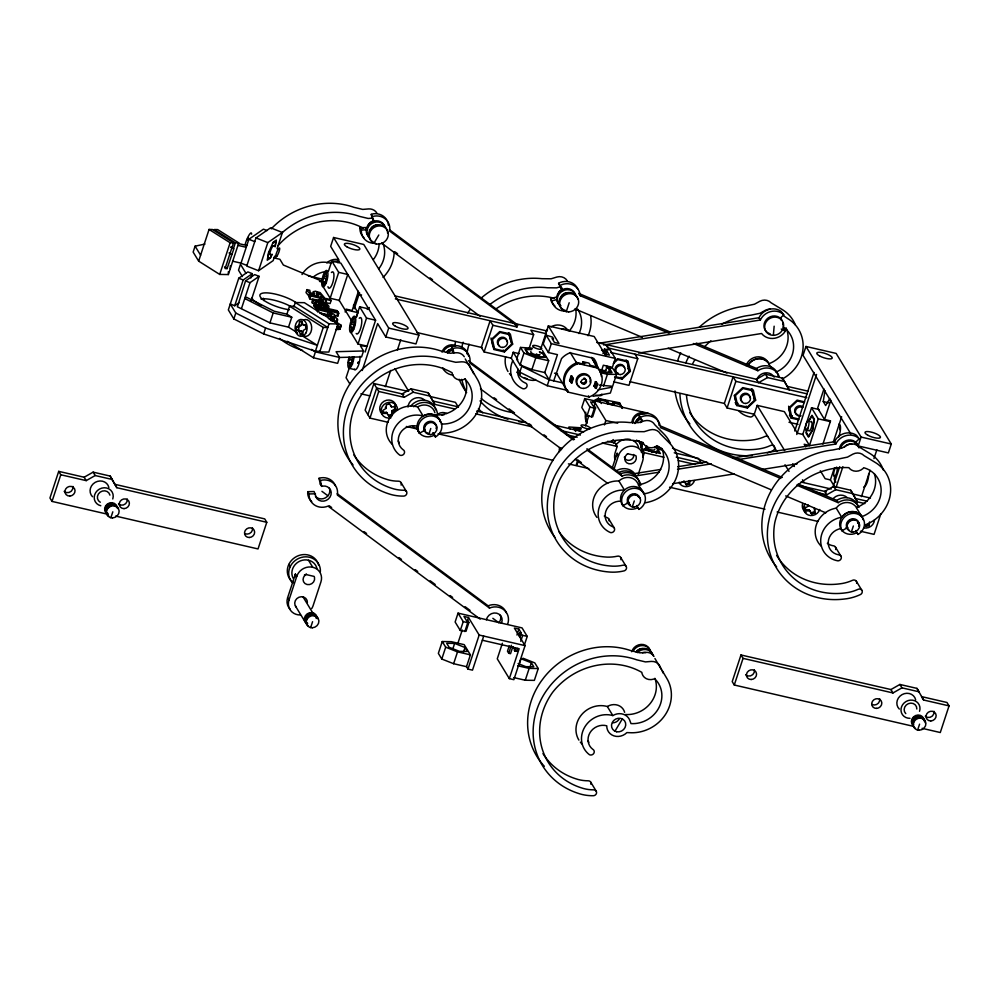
<?xml version="1.0" encoding="UTF-8"?>
<svg xmlns="http://www.w3.org/2000/svg" width="999" height="999" viewBox="0 0 999 999"><rect width="100%" height="100%" fill="white"/><g stroke="black" fill="none" stroke-linecap="round" stroke-linejoin="round"><path stroke-width="1.5" d="M204.982 244.081L195.092 246.166L193.144 252.085L198.651 261.126L219.718 274.425L228.334 274.563L228.359 271.691M230.282 268.644L230.307 265.771M349.563 363.249L352.572 363.948L351.548 363.336L352.048 360.202L353.446 358.466L350.437 357.767L349.026 359.503L348.526 362.637L349.563 363.249L349.4 366.583L350.487 366.084L352.859 360.639L353.359 357.505L352.322 356.893M335.389 485.764A14.61 13.337 -31.3 0 0 320.841 477.822L319.018 478.321L320.304 484.103L321.69 486.376L322.702 486.088A8.117 7.405 -31.3 0 1 331.206 492.407A8.117 7.405 -31.3 0 1 323.901 501.111A8.117 7.405 -31.3 0 1 315.397 494.792L314.073 491.533L307.792 491.683L307.692 493.469A14.61 13.337 -31.3 0 0 311.725 501.66M307.792 491.683L309.178 493.956L309.078 495.741A14.61 13.337 -31.3 0 0 328.034 506.106L480.194 619.143M366.258 228.546L366.321 227.547L360.04 227.71L359.94 229.495A14.61 13.337 -31.3 0 0 363.961 237.687M360.04 227.71L361.413 229.97L361.313 231.756A14.61 13.337 -31.3 0 0 375.387 243.269M773.351 335.327A9.74 8.891 -31.3 0 0 782.766 321.666A9.74 8.891 -31.3 0 0 766.345 321.616A9.74 8.891 -31.3 0 0 773.351 335.327L774.15 326.198M386.501 412.35L387.187 413.486L383.454 413.386L382.779 410.464L386.026 408.391L386.438 404.782L389.535 403.908L388.848 402.772L391.446 406.855L395.192 406.955L395.854 409.877L392.619 411.95L392.195 415.559L389.098 416.433L386.501 412.35L382.754 412.25M392.195 415.559L391.92 410.814L395.167 408.741L394.493 405.831L395.192 406.955M682.017 482.005L684.502 482.067L683.816 480.944L686.413 485.014L689.522 484.14L689.11 480.606M689.522 484.14L689.934 480.531M814.784 513.036L814.51 508.304L814.784 513.036L811.688 513.911L809.078 509.84L805.344 509.727L804.682 506.818L806.031 510.864L809.777 510.964M864.747 524.487L866.021 526.448L869.118 525.574L869.53 521.965M322.415 281.206L325.287 272.627L326.373 272.128L326.211 275.462L327.247 276.074L326.748 279.208L324.375 284.653L323.289 285.152L323.451 281.818L322.415 281.206L326.461 282.505M325.437 281.893L325.936 278.771L327.335 277.035L324.313 276.336M350.249 326.96L353.122 318.381L354.208 317.882L354.046 321.216L355.082 321.828L354.583 324.962L352.21 330.407L351.124 330.906L351.286 327.572L350.249 326.96L353.271 327.647L353.771 324.525L355.169 322.789L352.16 322.09M806.742 429.083L806.093 433.191L808.503 437.162L812.662 430.169L814.397 419.205L811.987 415.247L808.528 421.079M806.905 429.732L806.443 432.592L808.653 436.213L812.449 429.832L814.048 419.805L811.837 416.183L808.803 421.303M829.819 398.539L825.661 405.532L823.251 401.561L824.987 390.609M834.927 475.412L834.265 479.52L835.876 482.155M834.627 478.921L835.077 476.048M298.913 325.349L299.538 321.591L301.848 321.266L302.959 324.762L305.632 325.612L305.844 328.833L303.321 330.419L302.697 334.178L300.387 334.503L299.275 330.994L296.603 330.157L296.391 326.923L298.913 325.349L301.186 325.387L301.81 321.628L299.538 321.591M268.868 252.16L267.632 259.353L270.554 257.33L271.74 254.695M274.962 246.678L275.949 240.921L273.027 242.944M275.212 246.616L276.336 240.06L273.152 242.27L268.606 252.347L267.245 260.215L270.442 258.004L272.14 254.221M317.57 308.679L314.285 306.268L315.234 304.845M315.172 302.397L315.721 303.871L319.78 306.331L321.341 306.031L318.144 303.359L327.984 308.216C333.629 305.032 313.386 296.828 314.098 305.769M325.736 302.572L330.107 303.571L331.069 300.612L323.801 298.938C332.879 305.095 314.161 301.198 313.474 300.299L312.824 299.225L311.85 302.185L312.5 303.259L315.397 303.921M317.757 311.9L318.731 308.941L327.472 311.001L334.365 314.41L334.79 316.034L333.216 316.483C339.51 317.882 337.525 322.914 331.918 320.379M335.851 329.433L340.06 329.021L340.946 325.125L336.413 322.153L330.681 320.479M340.06 329.021L341.146 325.637M115.634 516.083L258.029 548.938L266.783 522.29L116.846 487.699L110.177 476.073L93.119 472.14L84.141 477.235L58.716 471.366L49.95 498.014L52.023 501.411L108.067 514.335M52.023 501.411L60.777 474.762L58.716 471.366M110.864 517.757L112.812 511.825M198.651 261.126L209.066 229.445L212.475 229.508L233.541 242.794L225.062 268.556L227.11 268.581L233.853 248.751L231.231 247.09M219.718 274.425L230.132 242.745L233.541 242.794M230.769 247.09L233.404 248.751L235.352 242.819L238.761 242.882L228.334 274.563M232.63 261.189L241.021 263.124L248.851 239.285L263.449 229.171L267.008 230.569M250.899 277.947L252.31 273.664L247.877 271.903L238.749 278.234L228.334 309.915L233.841 318.956L263.649 333.928L315.397 351.261L319.942 351.336M277.073 248.763L282.417 232.48L270.592 227.809L255.981 237.924L246.741 266.059L258.579 270.729L273.177 260.614L274.638 256.169M302.934 336.251L317.345 345.342L265.684 328.059L235.789 313.037L230.282 303.983L234.715 305.744L243.182 279.982L252.31 273.664M251.124 300.674L259.116 276.348L254.683 274.588L245.554 280.919L237.375 306.793L269.942 322.864L288.511 327.148L297.69 332.942M233.841 318.956L235.789 313.037M241.521 308.429L249.987 282.68L259.116 276.348M258.579 270.729L267.819 242.607L282.417 232.48M263.649 333.928L265.597 328.009M269.942 322.864L273.202 312.949L244.78 298.514L246.553 297.277L274.338 311.263L286.913 314.161L291.77 317.232L288.511 327.148M286.913 314.161L289.535 306.169L294.081 306.243L327.772 327.51L323.239 327.435L289.535 306.169M293.831 306.98L295.292 302.535L304.37 302.685L338.074 323.951L328.821 352.073L319.742 351.935L328.996 323.801L338.074 323.951M306.98 289.623C308.379 293.868 313.499 296.516 317.682 295.442L317.632 294.88C313.211 289.96 322.315 293.669 321.228 296.653L324.088 297.315L320.142 292.607L315.185 291.171L313.449 292.045C317.894 296.99 308.766 293.294 309.84 290.284L306.98 289.623L306.006 292.582L309.965 297.29M308.716 296.566L309.69 293.594M310.177 294.867L309.203 297.827L309.852 298.901L318.856 301.086L319.83 298.127L310.826 295.941L310.177 294.867L330.419 299.538L331.069 300.612M309.852 298.901L310.826 295.941M312.425 294.455L313.399 291.496M362.237 370.479L377.647 323.614L385.789 336.975L415.971 343.931L418.893 335.052L363.761 244.455L333.579 237.487L330.657 246.366L338.786 259.74L337.824 262.662M312.5 303.259L313.474 300.299M318.044 292.682L317.07 295.642L318.256 296.341L319.23 293.381M314.585 305.045L315.559 302.085M317.607 295.866L318.581 292.907M314.285 306.268L315.259 303.309M318.019 296.116L318.993 293.144M314.747 306.83L315.721 303.871M315.459 307.442L316.433 304.483M316.945 305.994L315.971 308.953L316.621 310.027L317.595 307.068L316.945 305.994L337.187 310.664L337.849 311.738L317.595 307.068M316.408 308.054L317.382 305.095M328.484 271.116L331.805 261.039L340.859 263.137L375.587 320.217L365.122 352.035M317.844 307.48L316.87 310.439L317.52 311.513L318.494 308.554L317.844 307.48L338.099 312.15L338.748 313.224L337.774 316.183L334.877 315.522M320.454 301.76L321.428 298.801L319.83 298.127M325.374 304.795L326.461 301.423M352.123 321.553L339.235 300.362L330.169 298.276L338.698 272.365L331.805 261.039M315.397 351.261L323.239 327.435M338.723 357.492L361.588 356.893L363.536 350.974L336.089 351.698L339.585 357.43L337.637 363.349L313.486 357.779L315.434 351.86L311.526 349.388M318.731 308.941L319.393 310.015L328.396 312.2L327.422 315.16L325.662 314.648M329.021 315.834L329.995 312.874L328.396 312.2M330.269 316.571L331.243 313.611L329.995 312.874M331.044 316.546L330.07 319.518L331.668 320.179L332.642 317.22L322.028 314.36L321.378 313.286L330.232 315.222L332.018 314.885L331.243 313.611M339.086 300.824L347.752 274.463L338.698 272.365M332.917 320.916L333.891 317.957L332.642 317.22M334.053 318.544L335.027 315.584M338.099 312.15L337.125 315.11L337.774 316.183M337.662 319.842L336.576 323.214L337.475 319.33M336.188 323.526L337.163 320.554M337.113 329.583L338.087 326.623L341.034 326.049M338.174 329.608L339.148 326.648M339.036 329.52L340.01 326.561M345.142 312.013L346.091 309.116L352.135 310.502L358.454 291.258M339.672 329.32L340.946 325.125M354.27 308.766L359.565 292.657M356.331 316.87L359.64 306.793L368.693 308.891M356.468 317.083L357.929 312.637L353.446 305.282M349.438 367.47L346.066 377.722L349.8 383.853M363.536 350.974L360.427 345.854L367.07 346.116L358.017 344.031L366.533 318.119L359.64 306.793M290.272 609.39A12.987 11.851 -31.3 0 1 287.612 597.739L295.404 574.063L296.778 576.323L288.986 600.012A12.987 11.851 -31.3 0 0 300.424 614.959M385.789 336.975L388.698 328.097L333.579 237.487M407.117 391.183L373.913 383.516L365.147 410.164L369.98 418.094L388.149 422.29M367.907 414.697L376.673 388.049L403.833 394.318M369.98 418.094L378.733 391.446L373.913 383.516M385.327 386.7L390.684 370.417M397.44 349.85L400.749 339.772M310.627 627.634L312.575 621.703M428.821 434.44L430.769 428.509M484.115 351.935L492.882 325.287L490.122 320.754L481.356 347.402L484.115 351.935L511.276 358.204L519.792 372.19L547.227 385.714L567.944 390.497M511.276 358.204L513.224 352.272L519.268 353.671M532.455 348.226L520.516 347.427L516.62 359.265L520.067 364.935L531.905 369.605L544.78 372.577L549.175 379.795L562.499 382.867M520.067 364.935L523.963 353.084L520.516 347.427M519.792 372.19L521.74 366.271L520.192 363.723M529.245 348.014L533.628 334.69L530.869 330.157L545.966 333.641M466.508 666.683L470.404 654.845L464.198 644.655L451.323 641.683L442.245 641.533L438.349 653.371L441.795 659.04L453.633 663.711L466.508 666.683L467.982 669.093L472.502 670.142L483.703 636.088M531.905 369.605L535.801 357.767L548.676 360.739L544.78 372.577M541.008 348.139L548.314 325.936L594.193 336.513L604.87 354.071L609.402 355.107L606.992 351.149L605.481 350.799L604.445 349.101L610.139 349.925L615.309 358.416L612.387 367.307L603.334 365.222L600.899 372.615M548.314 325.936L558.99 343.481L554.457 342.445L552.047 338.474L553.558 338.823L552.522 337.125L546.141 335.164L543.219 344.043L548.389 352.547L557.442 354.633L547.227 385.714M441.795 659.04L445.691 647.19L442.245 641.533M524.3 645.279L527.222 636.388L522.052 627.896L458.054 613.136L455.132 622.015L460.302 630.506L465.996 631.343L468.918 622.452L467.882 620.754L466.371 620.404L463.961 616.445L468.494 617.494L479.17 635.039L525.049 645.629L513.861 679.682L509.328 678.633L497.265 658.816L502.385 643.269M548.389 352.547L551.311 343.656L546.141 335.164M452.684 649.338L454.632 643.418L464.985 647.502L467.395 651.473L459.453 651.348L449.1 647.252L446.69 643.281L454.632 643.418M460.302 630.506L463.224 621.628L458.054 613.136M566.271 311.651L569.193 302.759M457.867 643.356L462.25 630.032M467.033 621.927L468.494 617.494M453.633 663.711L457.53 651.872L470.404 654.845M464.835 631.555L467.757 622.677L468.918 622.452M463.524 651.947L464.985 647.502M553.696 380.844L561.538 358.591A19.78 18.057 -31.3 0 1 569.917 352.847L593.706 358.341A19.78 18.057 -31.3 0 1 597.39 366.858L597.502 368.132M467.982 669.093L479.17 635.039M569.605 380.482L571.066 376.036L571.965 376.248L573.351 378.509L571.89 382.954L569.605 380.482L571.89 382.954M570.504 380.681L571.965 376.248M567.307 390.971A18.781 17.145 -31.3 0 1 564.048 376.573L564.947 373.826A18.781 17.145 -31.3 0 1 576.548 362.849L584.29 363.998L582.917 361.725L584.103 364.585M570.978 382.742L572.439 378.296L571.066 376.036M582.917 361.725L588.948 363.124L590.334 365.384L597.877 367.132L598.376 368.856A18.706 17.07 -31.3 0 1 589.123 396.978L567.994 392.108A18.781 17.145 -31.3 0 1 564.735 377.697L565.634 374.95A18.781 17.145 -31.3 0 1 577.247 363.973L576.748 362.25M648.726 413.349L584.727 398.589L581.805 407.467L586.975 415.971L592.669 416.795L595.591 407.904L594.555 406.206L593.044 405.869L590.634 401.898L595.167 402.947L605.844 420.492L617.682 423.226M601.41 376.498A18.706 17.07 -31.3 0 0 597.677 367.719L597.877 367.132M602.984 353.546L604.445 349.101M593.943 386.089L595.404 381.655L596.303 381.855L597.689 384.128L596.228 388.561L593.943 386.089L594.842 386.301M604.507 353.758L605.481 350.799M509.228 645.903L507.467 651.236L508.716 653.271L510.526 653.683L512.799 646.778M595.329 384.815L596.303 381.855M605.531 355.594L606.992 351.149M595.317 388.361L596.778 383.916L595.404 381.655M508.716 653.271L511.338 645.279M586.975 415.971L589.897 407.08L584.727 398.589M585.514 425.849L588.923 415.484M516.958 635.039L518.893 629.12L514.373 628.071L525.049 645.629M593.706 407.38L595.167 402.947M518.831 635.689L519.805 632.729L521.316 633.079L518.893 629.12M591.508 417.008L594.43 408.129L595.591 407.904M517.569 648.401L516.595 651.36L514.785 650.936L515.659 648.276L513.099 647.689L512.412 646.553M577.934 459.69L575.986 465.621L568.419 463.873M592.994 401.398A18.781 17.145 -31.3 0 1 598.264 398.526L619.58 402.809L620.079 404.533A18.706 17.07 -31.3 0 1 622.327 407.979M519.867 637.399L520.829 634.427L519.805 632.729M578.196 461.351L576.735 465.796L588.811 468.581M594.917 401.673A18.781 17.145 -31.3 0 1 598.95 399.65L598.451 397.927M603.533 386.138L607.429 374.288L616.508 374.438L612.612 386.276L599.25 385.139M608.691 371.678L609.665 368.718L607.067 367.694M520.741 641.271L522.689 635.352L520.829 634.427M509.328 678.633L519.155 648.726L482.33 640.234M519.093 664.66L521.041 658.728L531.393 662.824L533.803 666.795L525.861 666.658L518.094 663.598M599.138 399.063L606.693 400.799L607.867 403.658L613.91 405.057L612.724 402.197L620.267 403.933M607.867 403.658L606.693 400.799M604.383 424.937L605.844 420.492M525.274 680.244L529.158 668.393L538.236 668.543L534.353 680.381L525.274 680.244L513.823 677.597M529.932 667.27L531.393 662.824M622.177 408.116A18.706 17.07 -31.3 0 0 619.392 403.396L619.58 402.809M635.002 354.183L637.762 358.703L628.995 385.352L613.91 381.868M607.579 441.321L615.134 443.057L617.195 446.453L615.247 452.372A14.61 13.337 -31.3 0 0 614.885 459.453M612.237 468.094L617.107 453.296L618.481 455.556L614.098 468.881M640.709 447.165L642.17 442.719M641.158 448.426L643.031 442.732M641.321 452.285L642.295 449.325L660.401 453.509L657.654 448.976L656.193 453.409M642.906 457.167L644.367 452.722L642.295 449.325M645.404 450.324L646.865 445.891M638.249 474.45L642.632 461.126A12.987 11.851 -31.3 0 0 634.452 446.503A12.987 11.851 -31.3 0 0 618.481 455.556M632.33 506.868L634.278 500.936M727.097 407.979L735.863 381.343L733.104 376.81L724.35 403.459L727.097 407.979L754.27 414.248L776.91 451.461M754.27 414.248L757.192 405.369L784.352 411.638L797.477 433.216L802.759 434.428L809.477 445.467L818.243 418.831L811.525 407.779L802.759 434.428M855.743 441.945L858.178 445.941L888.361 452.909L891.283 444.031L836.151 353.421L805.968 346.453L803.046 355.344L850.873 433.953M794.754 431.006L814.01 372.452M796.79 434.49L816.545 374.438M823.963 388.911L817.632 408.154L824.525 419.48L830.556 420.866L822.926 444.08M740.971 654.969L743.044 658.366L892.981 692.944L901.96 687.849L919.018 691.795L916.957 688.386L899.899 684.452L890.921 689.547L740.971 654.969L732.217 681.605L734.277 685.014L913.024 726.236M734.277 685.014L743.044 658.366M824.525 419.48L830.856 400.237M833.466 441.658L841.658 416.758M834.165 486.038L830.431 479.907L834.327 468.056M832.966 487.175L839.709 466.67M836.051 487.487L842.869 466.758M858.178 445.941L861.088 437.062L805.968 346.453M861.45 496.665L870.117 470.304M873.963 458.578L876.86 449.8M851.41 531.918L853.358 525.998M880.868 513.648L874.063 534.378L860.426 531.231M917.631 730.069L919.579 724.15M949.05 705.881L923.625 700.012L921.553 696.615L946.977 702.484L949.05 705.881L940.284 732.529L922.114 728.333M246.865 240.359L248.164 237.475M373.926 243.194L378.808 235.002M614.959 731.193L622.29 718.93M783.828 328.883L785.214 331.156L784.203 332.729A14.61 13.337 -31.3 0 1 761.588 333.504L638.636 353.097M780.032 318.381L783.74 314.86L781.106 311.376A14.61 13.337 -31.3 0 0 758.99 317.732L599.15 343.219M854.545 443.281L859.19 438.873L856.555 435.389A14.61 13.337 -31.3 0 0 834.44 441.745L733.004 457.917M367.282 309.44L369.33 307.505M504.408 351.935L512.637 344.18L510.314 333.991L499.75 331.556L491.508 339.31L493.843 349.5L504.408 351.935L503.259 350.05M614.385 361.613L617.469 358.703L628.034 361.139L630.369 371.341L622.127 379.096L614.585 377.347M613.361 363.636L617.669 359.578L627.322 361.813L629.457 371.128L621.927 378.221L615.034 376.623M751.448 388.811L754.72 400.025L747.202 407.117L737.537 404.882L735.813 402.06M747.402 407.992L755.631 400.237L753.296 390.035L742.732 387.6L734.502 395.354L736.837 405.557L747.402 407.992L746.253 406.106M798.775 419.006L791.87 417.42L789.734 408.104L797.264 401.011L804.17 402.597M234.715 305.744L239.285 302.585M805.369 507.954L808.603 505.869L807.916 504.732M296.391 326.923L298.664 326.96L301.186 325.387M60.777 474.762L86.214 480.631L95.192 475.536L112.25 479.47M430.207 396.153L428.134 392.757L411.076 388.823L402.098 393.918L404.17 397.315L413.149 392.22L430.207 396.153L434.802 404.383L454.495 408.928M440.609 422.277A12.175 11.114 -31.3 0 0 424.987 415.172A12.175 11.114 -31.3 0 0 418.394 431.58L419.43 433.279L425.075 430.07A5.682 5.182 -31.3 0 1 424.587 428.808M608.591 348.089L606.53 344.692L756.468 379.27L765.446 374.175L782.504 378.122L789.173 389.747L782.504 378.122M784.577 381.518L767.519 377.585L758.541 382.679L756.468 379.27M621.902 503.996L622.926 505.694L628.571 502.497M852.784 493.631L850.723 490.234L833.666 486.301L824.687 491.396L826.747 494.792L835.738 489.697L852.784 493.631L857.392 501.86L864.872 503.583M863.186 519.767A12.175 11.114 -31.3 0 0 847.564 512.649A12.175 11.114 -31.3 0 0 840.983 529.058L842.007 530.756L847.651 527.547M562.175 288.074L561.238 288.561L558.591 283.316L560.277 282.43A14.61 13.337 -31.3 0 1 577.747 288.898M558.591 283.316L559.964 285.577L561.65 284.703A14.61 13.337 -31.3 0 1 580.182 295.704L669.03 333.216M642.444 420.017L641.508 420.504L638.861 415.259L640.546 414.373A14.61 13.337 -31.3 0 1 659.078 425.387M638.861 415.259L640.247 417.52L641.932 416.633A14.61 13.337 -31.3 0 1 660.451 427.647L780.843 478.471M337.525 325.337L338.087 324.463L336.101 323.002M746.053 364.897A23.651 21.591 -31.3 0 1 748.713 364.31A12.175 11.114 -31.3 0 1 767.557 362.013L769.33 363.549A27.585 25.175 -31.3 0 0 786.013 327.772M821.078 546.053A23.651 21.591 -31.3 0 1 816.795 523.551A23.651 21.591 -31.3 0 1 836.225 508.141A12.175 11.114 -31.3 0 1 855.069 505.844L856.83 507.38A27.585 25.175 -31.3 0 0 874.337 473.651M856.555 532.829A12.175 11.114 -31.3 0 1 840.733 528.608A14.198 12.962 -31.3 0 0 828.271 541.658A14.198 12.962 -31.3 0 0 838.436 554.77A3.247 2.96 -31.3 0 1 841.32 557.817A3.247 2.96 -31.3 0 1 837.899 560.851A23.651 21.591 -31.3 0 1 820.778 538.973A23.651 21.591 -31.3 0 1 841.732 517.207A12.175 11.114 -31.3 0 1 860.589 514.897L862.349 516.446A27.585 25.175 -31.3 0 0 881.031 492.607A27.585 25.175 -31.3 0 0 866.545 468.668L863.735 467.719L862.974 468.581A9.74 8.891 -31.3 0 1 849.562 468.543L848.95 467.669A67.832 61.913 -31.3 0 0 774.787 522.689A69.143 63.112 -31.3 0 0 845.354 592.894A39.535 36.089 -31.3 0 0 857.929 589.398A3.134 2.86 -31.3 0 1 861.987 590.534A3.134 2.86 -31.3 0 1 860.476 594.53A45.954 41.946 -31.3 0 1 844.817 598.975A75.262 68.694 -31.3 0 1 768.331 523.339L769.317 518.531A75.262 68.694 -31.3 0 1 838.386 459.016L847.502 457.117L852.784 454.195A9.74 8.891 -31.3 0 1 864.11 455.681L874.999 462.287A37.325 34.066 -31.3 0 1 890.234 494.93A37.325 34.066 -31.3 0 1 865.234 524.887M560.938 286.538L556.63 287.862L547.464 287.762A75.262 68.694 -31.3 0 0 489.947 304.458M391.508 414.423L388.411 415.297L389.098 416.433M688.835 483.004L685.726 483.891L686.413 485.014M809.078 509.84L811.001 512.787L814.098 511.9M371.253 214.348L373.926 222.39L371.253 214.348L373.077 213.836A14.61 13.337 -31.3 0 1 388.399 225.212M372.639 216.608L374.463 216.096A14.61 13.337 -31.3 0 1 389.573 231.056L515.534 324.638M372.552 220.13L373.564 219.842M452.822 352.073L451.536 346.291L453.359 345.779A14.61 13.337 -31.3 0 1 468.519 355.994M451.536 346.291L452.909 348.551L454.732 348.039A14.61 13.337 -31.3 0 1 469.842 362.987L573.364 439.897M319.018 478.321L320.392 480.594L322.215 480.082A14.61 13.337 -31.3 0 1 337.325 495.029L489.485 608.066A14.61 13.337 -31.3 0 1 504.42 610.239A14.61 13.337 -31.3 0 1 507.579 624.35M320.304 484.103L321.328 483.828M554.882 305.906A14.61 13.337 -31.3 0 1 550.924 300.249L550.611 298.526L556.805 297.015L556.98 297.977M550.611 298.526L551.985 300.786L556.942 299.575M597.926 389.847L612.287 387.15L610.339 393.082L593.106 396.303M603.608 344.992L760.364 320.005A14.61 13.337 -31.3 0 1 782.492 313.636L783.74 314.86M615.821 471.041A14.61 13.337 -31.3 0 1 634.64 473.601L660.776 469.43M677.684 466.733L706.88 462.087M619.455 472.127A14.61 13.337 -31.3 0 1 636.026 475.861L659.078 472.19M677.522 469.255L711.325 463.861M738.998 459.453L835.826 444.018A14.61 13.337 -31.3 0 1 857.941 437.649L859.19 438.873M672.589 483.728L734.065 473.926M761.725 469.518L797.077 463.886M596.927 517.407A23.651 21.591 -31.3 0 1 595.991 493.219A23.651 21.591 -31.3 0 1 618.918 481.006A12.175 11.114 -31.3 0 1 637.487 482.817L638.811 484.727A27.585 25.175 -31.3 0 0 662.025 448.588M638.236 484.79L644.318 493.793A27.585 25.175 -31.3 0 0 667.807 474.2A27.585 25.175 -31.3 0 0 659.615 447.29L657.155 445.741L656.218 446.428A9.74 8.891 -31.3 0 1 643.418 443.469L643.031 442.482A67.832 61.913 -31.3 0 0 559.153 480.981A69.143 63.112 -31.3 0 0 610.027 565.983A39.535 36.089 -31.3 0 0 622.877 565.247A3.134 2.86 -31.3 0 1 626.485 567.257A3.134 2.86 -31.3 0 1 624.1 570.879A45.954 41.946 -31.3 0 1 608.079 571.903A75.262 68.694 -31.3 0 1 552.822 480.232L554.907 475.661A75.262 68.694 -31.3 0 1 634.977 431.593L644.143 431.693L649.887 429.932A9.74 8.891 -31.3 0 1 660.351 433.866L669.205 442.794A37.325 34.066 -31.3 0 1 676.048 478.496A37.325 34.066 -31.3 0 1 645.092 502.797M372.664 218.094L368.231 218.469L359.503 216.383A75.262 68.694 -31.3 0 0 281.356 233.416M361.413 229.97L367.694 229.82M309.178 493.956L315.459 493.793M302.959 324.762L305.219 324.8M296.603 330.157L301.548 331.031L302.647 334.54L300.387 334.503M299.275 330.994L301.548 331.031M531.58 349.288L524.962 349.175L527.372 353.147L537.724 357.23L545.666 357.367L543.256 353.396L539.373 351.86M531.655 349.625L525.849 349.525L528.046 353.159L537.512 356.893L544.78 357.018L542.569 353.384L539.872 352.322M573.364 428.746L581.306 428.871M580.057 429.183L574.25 429.095L575.724 431.506M658.141 451.873L652.322 451.773L644.218 448.563M653.858 452.135L656.505 452.185M336.825 326.461L338.087 326.623M238.324 243.519L246.903 245.492M237.837 245.354L246.229 247.29M273.826 257.892L279.87 259.278L283.354 265.022L320.779 280.707L322.34 283.254M322.914 278.072L325.936 278.771M308.454 275.924L323.414 279.383M394.817 295.854L514.46 323.451L516.533 326.848M546.915 330.931L515.222 323.626L517.282 327.023L395.367 298.901M596.715 342.42L605.769 344.518L607.842 347.914L807.13 393.881M787.112 386.338L808.054 391.171M319.493 281.393L322.59 282.118M358.554 294.305L361.576 294.992M492.882 325.287L533.628 334.69M601.535 350.349L604.557 351.049M610.601 352.447L637.762 358.703M735.863 381.343L806.792 397.702M823.251 401.561L829.282 402.959M804.607 401.873L797.065 400.137L788.835 407.892L791.171 418.082L798.713 419.83M551.311 343.656L615.309 358.416M509.602 334.653L499.95 332.43L492.42 339.51L494.555 348.838L504.208 351.061L511.738 343.968L508.454 332.767M752.597 390.709L742.931 388.474L735.401 395.567L737.537 404.882M811.525 407.779L819.068 409.528M312.824 299.225L323.464 300.811L321.428 298.801M582.717 362.325L585.739 363.024M576.548 362.849L582.592 364.235M593.156 366.67L597.677 367.719M345.854 309.852L357.929 312.637M818.243 418.831L830.319 421.615M577.434 363.386L598.563 368.256M735.114 402.722L738.124 403.421M792.457 415.946L789.447 415.247L791.171 418.082M366.533 318.119L375.587 320.217M600.274 372.639L607.429 374.288M318.494 308.554L338.748 313.224M416.883 332.53L482.017 347.552M630.132 381.718L724.05 403.384M388.698 328.097L418.893 335.052M861.088 437.062L891.283 444.031M319.867 313.311L324.213 314.31M788.985 422.265L798.039 424.35M328.371 318.644L334.053 319.543L334.615 318.669L333.891 317.957M350.749 323.826L353.771 324.525M554.532 373.239L557.542 373.938M572.439 378.296L573.351 378.509M596.778 383.916L597.689 384.128M273.202 312.949L291.77 317.232M809.477 445.467L804.195 444.255L805.806 446.903M598.95 399.65L608.004 401.748M612.524 402.784L620.079 404.533M608.066 403.072L614.098 404.458M589.897 407.08L594.43 408.129M349.026 359.503L352.048 360.202M315.434 351.86L339.585 357.43M348.526 362.637L351.548 363.336M348.963 368.269L354.995 369.667M830.431 479.907L825.149 478.683L820.316 470.741M580.869 427.797L568.918 426.985L570.304 429.245M429.757 396.403L455.407 402.322L458.166 406.855M555.019 425.299L583.691 431.918M657.654 448.976L662.175 450.012M674.25 452.797L698.401 458.366L701.161 462.899M801.023 482.042L831.205 489.011M852.347 493.881L870.454 498.064M432.517 400.936L458.491 406.918M476.66 411.113L526.635 422.652M560.801 430.519L580.419 435.052M676.261 457.155L702.01 463.099M799.25 485.526L826.423 491.795M855.094 498.414L867.294 501.223M378.733 391.446L404.17 397.315M475.699 413.811L531.743 426.748M566.57 434.777L577.172 437.225M602.097 442.969L617.195 446.453M644.367 452.722L663.985 457.242M678.321 460.551L694.979 464.398M813.124 491.645L826.747 494.792M360.889 393.806L369.692 395.829M406.331 426.486L418.444 429.283M438.136 433.816L553.259 460.377M669.567 487.2L764.997 509.215M777.11 512.012L818.019 521.453M110.177 476.073L114.785 484.303L264.723 518.893L266.783 522.29M463.224 621.628L467.757 622.677M522.689 635.352L527.222 636.388M514.672 648.189L512.162 646.64M517.719 665.759L529.158 668.393M606.493 366.171L613.061 368.768L616.508 374.438M606.281 367.644L608.978 368.706L611.188 372.327L603.92 372.215L601.223 371.141M601.535 371.528L604.133 372.552L612.075 372.677L609.665 368.718M255.981 237.924L267.819 242.607M248.851 239.285L254.77 241.633M523.963 353.084L535.801 357.767M241.021 263.124L246.928 265.459M524.225 377.634L527.172 378.808M238.749 278.234L243.182 279.982M245.554 280.919L249.987 282.68M656.206 446.253L661.475 448.339M655.481 447.252L658.066 448.276M654.682 447.202L657.379 448.264M644.767 449.051L652.534 452.11M522.964 658.204L534.79 662.886L538.236 668.543M445.691 647.19L457.53 651.872M670.529 332.168L578.808 293.444L580.182 295.704M696.315 343.057L756.505 368.469A14.61 13.337 -31.3 0 1 778.308 376.536M693.393 343.506L757.891 370.729A14.61 13.337 -31.3 0 1 779.158 376.523M574.999 308.916L642.357 337.35M668.156 348.239L726.91 373.039M660.514 425.986L782.329 477.41M798.089 484.065L836.787 500.399A14.61 13.337 -31.3 0 1 858.054 506.193M796.603 485.127L838.161 502.672A14.61 13.337 -31.3 0 1 859.003 507.38M672.477 448.114L771.365 489.86M785.689 495.916L825.823 512.849M521.74 366.271L549.175 379.795M781.243 329.033L785.214 331.156M536.363 353.933L538.473 355.269M238.761 242.882L217.695 229.595L214.285 229.533L235.352 242.819M209.066 229.445L230.132 242.745M229.071 252.947L231.706 254.608M295.292 302.535L328.996 323.801M224.475 266.92L227.11 268.581M287.425 341.333L313.486 357.779M260.939 305.394L253.247 300.2L251.711 297.677M783.765 315.909L787.487 318.456A37.325 34.066 -31.3 0 1 782.167 379.046M389.435 229.708L517.907 325.15M395.104 251.898L397.602 253.758M430.032 277.847L432.53 279.695M381.518 243.044L480.057 316.246M468.469 360.726L574.475 439.485M586.95 448.751L620.629 473.763A14.61 13.337 -31.3 0 1 639.435 482.967M587.087 450.087L622.002 476.036A14.61 13.337 -31.3 0 1 640.821 485.227M494.093 397.739L496.59 399.6M509.065 408.866L514.048 412.562M529.02 423.688L531.505 425.537M543.98 434.802L546.478 436.663M578.908 460.751L581.393 462.599M480.507 388.886L561.575 449.113M575.287 459.303L607.717 483.391M337.2 493.693L488.111 605.806A14.61 13.337 -31.3 0 1 506.306 612.737M321.928 491.333L327.947 495.804M492.844 618.306L498.863 622.777A8.117 7.405 -31.3 0 0 500.324 615.209M329.146 505.694L331.643 507.542M364.073 531.63L366.571 533.491M398.988 557.579L401.486 559.428M415.209 569.617L417.707 571.478M430.169 580.744L435.164 584.452M450.124 595.566L452.622 597.414M465.097 606.68L470.079 610.389M335.914 321.603L336.501 322.29M654.932 658.528L661.288 669.305M465.222 358.928L471.565 369.705M758.99 317.732L760.364 320.005M834.44 441.745L835.826 444.018M857.392 501.86L850.723 490.234M869.118 525.574L868.431 524.438L865.334 525.312L866.021 526.448M768.768 363.723L771.141 367.607M856.28 507.554L861.8 516.62M788.586 406.218L789.734 408.104M765.446 374.175L767.519 377.585M791.87 417.42L790.147 414.585L788.623 407.929M833.666 486.301L835.738 489.697M856.98 532.754L858.016 534.453A12.175 11.114 -31.3 0 0 863.186 518.743A12.175 11.114 -31.3 0 0 847.177 515.047A12.175 11.114 -31.3 0 0 842.007 530.756M756.505 368.469L757.891 370.729M836.787 500.399L838.161 502.672M836.225 508.141L841.732 517.207M753.908 397.402L755.631 400.237M753.571 398.139L754.72 400.025M757.192 405.369L784.677 450.549M792.756 463.836L794.38 466.496M802.459 479.782L804.083 482.442M835.326 546.903L841.033 556.306M856.28 581.156L861.8 590.209M784.989 464.747L789.035 471.391M811.001 512.787L811.688 513.911M735.689 403.658L736.837 405.557M899.899 684.452L901.96 687.849M890.921 689.547L892.981 692.944M626.173 359.915L627.322 361.813M630.369 371.341L628.646 368.506L626.972 361.226M627.734 368.294L629.457 371.128M620.978 377.197L622.127 379.096M591.383 357.367L598.376 368.856M619.392 403.396L622.439 408.416M595.941 365.584L591.945 357.904M570.254 352.497L577.247 363.973M598.264 398.526L601.311 403.534M588.436 395.841L589.123 396.978M634.64 473.601L636.026 475.861M620.629 473.763L622.002 476.036M556.281 372.852L567.994 392.108M542.469 350.549L548.676 360.739M637.911 507.692L638.935 509.39A12.175 11.114 -31.3 0 0 644.105 493.693A12.175 11.114 -31.3 0 0 628.096 489.997A12.175 11.114 -31.3 0 0 622.926 505.694M618.918 481.006L624.437 490.072A23.651 21.591 -31.3 0 0 599.275 507.117A23.651 21.591 -31.3 0 0 610.464 532.567A3.247 2.96 -31.3 0 0 614.46 530.294A3.247 2.96 -31.3 0 0 612.412 526.635A14.198 12.962 -31.3 0 1 605.794 511.413A14.198 12.962 -31.3 0 1 620.791 501.173M512.637 344.18L510.926 341.346L508.916 332.617M513.224 352.272L517.869 359.902M608.753 518.943L614.26 527.996M494.555 348.838L492.832 346.004L490.996 338.012M620.716 557.492L626.223 566.545M434.802 404.383L428.134 392.757M578.883 740.097A23.651 21.591 -31.3 0 1 581.618 714.672A23.651 21.591 -31.3 0 1 607.33 706.518L612.849 715.571A12.175 11.114 -31.3 0 1 630.169 721.403L630.981 723.588A27.585 25.175 -31.3 0 0 658.054 709.24A27.585 25.175 -31.3 0 0 656.568 680.756L654.595 678.683L653.533 679.158A9.74 8.891 -31.3 0 1 641.995 673.451L641.857 672.377A67.832 61.913 -31.3 0 0 552.584 692.382A69.143 63.112 -31.3 0 0 581.143 787.786A39.535 36.089 -31.3 0 0 593.606 789.847A3.134 2.86 -31.3 0 1 596.578 792.619A3.134 2.86 -31.3 0 1 593.443 795.716A45.954 41.946 -31.3 0 1 577.897 793.243A75.262 68.694 -31.3 0 1 546.715 690.259L549.787 686.176A75.262 68.694 -31.3 0 1 636.738 659.827L645.466 661.912L651.373 661.413A9.74 8.891 -31.3 0 1 660.451 667.582L666.795 678.371A37.325 34.066 -31.3 0 1 664.922 715.296A37.325 34.066 -31.3 0 1 629.582 732.692L626.897 732.592A12.175 11.114 -31.3 0 1 613.898 735.863A12.175 11.114 -31.3 0 1 606.743 725.798A14.198 12.962 -31.3 0 0 589.984 732.717A14.198 12.962 -31.3 0 0 592.719 749.262A3.247 2.96 -31.3 0 1 593.806 753.333A3.247 2.96 -31.3 0 1 589.46 754.72A23.651 21.591 -31.3 0 1 584.765 727.035A23.651 21.591 -31.3 0 1 612.849 715.571M411.076 388.823L413.149 392.22M394.917 368.631L408.666 391.233M392.307 444.405A23.651 21.591 -31.3 0 1 390.259 417.232A23.651 21.591 -31.3 0 1 417.619 406.905L423.126 415.971A12.175 11.114 -31.3 0 1 440.447 421.79M419.43 433.279A12.175 11.114 -31.3 0 1 424.587 417.57A12.175 11.114 -31.3 0 1 440.596 421.266A12.175 11.114 -31.3 0 1 435.439 436.963L432.954 432.679M323.289 286.95L330.169 298.276M351.124 332.704L358.017 344.031M395.167 408.741L395.854 409.877M390.759 405.719L391.446 406.855M391.92 410.814L392.619 411.95M385.327 407.255L386.026 408.391M515.909 650.224L516.595 651.36M488.111 605.806L489.485 608.066M514.098 649.812L514.785 650.936M590.709 782.117L596.216 791.183M400.986 482.517L406.493 491.57M245.891 273.189L240.472 264.285L238.524 270.205L242.395 276.561M195.092 246.166L200.599 255.207M308.479 560.252L312.749 567.27A12.987 11.851 -31.3 0 1 320.929 581.893L313.137 605.581A12.987 11.851 -31.3 0 1 311.713 608.553M288.961 564.423L290.334 566.695M303.009 596.878L314.523 615.784M295.417 605.993L305.07 621.853M287.612 597.739L288.986 600.012M114.785 484.303L116.846 487.699M93.119 472.14L95.192 475.536M84.141 477.235L86.214 480.631M855.856 530.569L858.016 534.453M916.957 688.386L923.625 700.012M636.775 505.519L638.935 509.39M433.266 433.091L435.439 436.963M640.247 417.52L642.232 421.453M559.964 285.577L562.612 290.821M643.756 493.843L642.994 491.883A12.175 11.114 -31.3 0 0 626.985 488.186A12.175 11.114 -31.3 0 0 621.828 503.883A12.175 11.114 -31.3 0 0 637.837 507.579M751.91 388.661L753.571 395.941M734.29 395.392L735.514 400.724M452.909 348.551L453.883 352.884M320.392 480.594L321.69 486.376M551.985 300.786L552.31 302.522A14.61 13.337 -31.3 0 0 566.52 310.964M298.664 326.96L298.876 330.194M839.734 427.247L839.834 429.707M296.778 576.323A12.987 11.851 -31.3 0 1 312.749 567.27M296.353 607.23A6.494 5.919 -31.3 0 1 298.938 597.252A6.494 5.919 -31.3 0 1 307.392 602.609M252.472 527.847A5.195 4.745 -31.3 0 1 244.755 533.541M127.21 498.951A5.195 4.745 -31.3 0 1 118.481 503.896M72.877 486.413A5.195 4.745 -31.3 0 1 64.148 491.371M107.942 513.461A5.682 5.182 -31.3 0 1 106.831 512.649M106.006 511.575A5.682 5.182 -31.3 0 1 108.416 504.245A5.682 5.182 -31.3 0 1 115.884 505.969M106.843 509.478A5.682 5.182 -31.3 0 1 110.951 505.606M113.824 505.519A5.682 5.182 -31.3 0 1 115.135 506.006M116.234 506.818A5.682 5.182 -31.3 0 1 117.058 507.892M108.679 516.058A6.494 5.919 -31.3 0 1 108.516 505.993A6.494 5.919 -31.3 0 1 118.319 508.941M100.275 502.235A6.494 5.919 -31.3 0 1 100.112 492.17A6.494 5.919 -31.3 0 1 109.915 495.129M107.505 514.135A6.494 5.919 -31.3 0 1 107.343 504.058A6.494 5.919 -31.3 0 1 117.158 507.017M92.52 496.728A9.74 8.891 -31.3 0 1 95.242 482.33A9.74 8.891 -31.3 0 1 108.879 487.45M100.799 505.756A9.74 8.891 -31.3 0 1 94.655 494.792A9.74 8.891 -31.3 0 1 106.631 487.999A9.74 8.891 -31.3 0 1 112.775 498.963M316.134 617.12A5.682 5.182 -31.3 0 1 316.258 618.481M307.692 623.339A5.682 5.182 -31.3 0 1 306.993 615.009A5.682 5.182 -31.3 0 1 315.647 615.846M306.593 619.355A5.682 5.182 -31.3 0 1 310.714 615.484M313.586 615.396A5.682 5.182 -31.3 0 1 314.897 615.884M315.996 616.695A5.682 5.182 -31.3 0 1 316.82 617.769M308.441 625.936A6.494 5.919 -31.3 0 1 308.279 615.871A6.494 5.919 -31.3 0 1 318.082 618.818M307.267 624.013A6.494 5.919 -31.3 0 1 307.105 613.935A6.494 5.919 -31.3 0 1 316.908 616.895M293.256 578.433A12.987 11.851 -31.3 0 1 300.287 560.938A12.987 11.851 -31.3 0 1 316.945 568.518M294.805 577.222A12.987 11.851 -31.3 0 1 295.404 574.063M293.431 582.492A16.234 14.81 -31.3 0 1 294.73 557.579A16.234 14.81 -31.3 0 1 318.669 565.372M306.456 574.063A5.919 5.407 -31.3 0 1 304.383 575.087M292.782 583.104A16.234 14.81 -31.3 0 1 299.213 558.166A16.234 14.81 -31.3 0 1 320.379 571.565M486.426 619.78A8.117 7.405 -31.3 0 1 496.69 613.174A8.117 7.405 -31.3 0 1 501.373 623.301M329.408 488.236A8.117 7.405 -31.3 0 1 325.512 497.814A8.117 7.405 -31.3 0 1 315.384 496.116M913.61 724.974A5.682 5.182 -31.3 0 1 914.572 716.97A5.682 5.182 -31.3 0 1 922.664 718.293M913.473 724.55A5.682 5.182 -31.3 0 1 913.61 721.802M919.167 717.694A5.682 5.182 -31.3 0 1 920.603 717.831M921.902 718.331A5.682 5.182 -31.3 0 1 923.014 719.143M915.446 728.371A6.494 5.919 -31.3 0 1 916.008 717.844A6.494 5.919 -31.3 0 1 925.224 722.826M905.781 713.636A6.494 5.919 -31.3 0 1 908.353 703.658A6.494 5.919 -31.3 0 1 916.82 709.015M913.024 725.524A6.494 5.919 -31.3 0 1 915.596 715.546A6.494 5.919 -31.3 0 1 924.063 720.903M899.3 709.053A9.74 8.891 -31.3 0 1 902.01 694.642A9.74 8.891 -31.3 0 1 915.658 699.775M910.014 718.318A9.74 8.891 -31.3 0 1 901.061 708.691A9.74 8.891 -31.3 0 1 912.611 700.174A9.74 8.891 -31.3 0 1 919.542 711.288M933.978 711.276A5.195 4.745 -31.3 0 1 925.261 716.221M879.644 698.738A5.195 4.745 -31.3 0 1 871.927 704.432M754.382 669.842A5.195 4.745 -31.3 0 1 745.654 674.787M582.017 744.018A23.651 21.591 -31.3 0 1 580.332 742.145M542.957 753.596A69.143 63.112 -31.3 0 0 575.636 778.733A39.535 36.089 -31.3 0 0 588.099 780.793A3.134 2.86 -31.3 0 1 590.946 784.327M544.33 766.295A75.262 68.694 -31.3 0 1 541.208 681.193L544.268 677.122A75.262 68.694 -31.3 0 1 631.218 650.761L639.947 652.846L645.866 652.347A9.74 8.891 -31.3 0 1 654.02 656.393M587.862 740.646A3.247 2.96 -31.3 0 1 588.748 742.732M607.33 706.518A12.175 11.114 -31.3 0 1 624.65 712.337M662.025 670.591A37.325 34.066 -31.3 0 1 663.324 673.276M619.243 719.03A7.305 6.668 -31.3 0 1 612.999 722.826M654.894 678.321A27.585 25.175 -31.3 0 1 625.461 714.522M636.126 651.972A6.494 5.919 -31.3 0 1 643.319 648.701M637.362 652.609A9.74 8.891 -31.3 0 1 653.209 655.694M636.675 651.473A9.74 8.891 -31.3 0 1 652.522 654.57M633.416 650.624A9.74 8.891 -31.3 0 1 642.969 645.554A9.74 8.891 -31.3 0 1 650.799 651.735M631.73 651.748A9.74 8.891 -31.3 0 1 641.033 644.417A9.74 8.891 -31.3 0 1 650.112 650.599M642.444 652.859A6.494 5.919 -31.3 0 1 645.729 652.659M857.604 522.065A5.682 5.182 -31.3 0 1 858.091 523.326M847.726 527.672A5.682 5.182 -31.3 0 1 847.239 526.398M848.001 522.34A5.682 5.182 -31.3 0 1 850.137 520.342M851.498 519.767A5.682 5.182 -31.3 0 1 852.946 519.542A5.682 5.182 -31.3 0 0 847.314 523.526M855.681 520.179A5.682 5.182 -31.3 0 0 854.37 519.68A5.682 5.182 -31.3 0 1 855.606 520.067M849.225 530.219A6.494 5.919 -31.3 0 1 847.052 522.465A6.494 5.919 -31.3 0 1 855.132 519.08A6.494 5.919 -31.3 0 1 858.703 526.261M833.74 498.002A9.74 8.891 -31.3 0 1 847.177 497.602M424.725 426.049A5.682 5.182 -31.3 0 1 426.286 423.626M428.846 422.177A5.682 5.182 -31.3 0 1 431.718 422.09M433.029 422.577A5.682 5.182 -31.3 0 1 434.952 424.463M428.134 433.304A6.494 5.919 -31.3 0 1 424.038 425.986A6.494 5.919 -31.3 0 1 432.03 421.466A6.494 5.919 -31.3 0 1 436.113 428.771M408.042 407.055A9.74 8.891 -31.3 0 1 414.348 398.451A9.74 8.891 -31.3 0 1 424.6 400.124M748.413 364.535A12.175 11.114 -31.3 0 1 768.993 363.923M746.053 365.622A12.175 11.114 -31.3 0 1 756.405 356.98A12.175 11.114 -31.3 0 1 767.956 362.225M546.166 331.406A12.987 11.851 -31.3 0 1 547.527 329.633M551.036 326.81A12.987 11.851 -31.3 0 1 568.119 330.756M561.925 329.033A16.234 14.81 -31.3 0 1 569.742 330.844M495.966 308.903A67.832 61.913 -31.3 0 1 554.233 298.276M522.514 422.152A69.143 63.112 -31.3 0 1 518.781 421.728M507.904 419.255A69.143 63.112 -31.3 0 1 480.057 400.886M466.908 353.846A69.143 63.112 -31.3 0 1 469.055 344.205M482.754 412.799A75.262 68.694 -31.3 0 1 478.359 408.803M466.62 392.607A75.262 68.694 -31.3 0 1 461.7 379.32M461.538 348.189A75.262 68.694 -31.3 0 1 463.161 342.232M512.737 360.814A23.651 21.591 -31.3 0 0 522.952 388.736A3.247 2.96 -31.3 0 0 526.948 386.463A3.247 2.96 -31.3 0 0 524.9 382.804A14.198 12.962 -31.3 0 1 517.882 369.093M525.711 422.352A39.535 36.089 -31.3 0 1 524.113 422.277M567.332 280.969A9.74 8.891 -31.3 0 0 556.868 277.035L551.111 278.796L541.957 278.696A75.262 68.694 -31.3 0 0 481.431 297.839M465.984 391.633A75.262 68.694 -31.3 0 1 459.14 379.258M454.77 346.366A75.262 68.694 -31.3 0 1 455.519 341.533M467.682 312.987A75.262 68.694 -31.3 0 1 469.942 309.902M590.596 315.821A37.325 34.066 -31.3 0 1 588.086 335.751M516.77 372.202A14.198 12.962 -31.3 0 0 519.393 373.751A3.247 2.96 -31.3 0 1 520.142 374.026M579.145 293.244A37.325 34.066 -31.3 0 1 580.831 295.692M511.101 375.449A23.651 21.591 -31.3 0 1 509.428 373.576M507.992 371.516A23.651 21.591 -31.3 0 1 505.581 356.768M514.51 412.824A69.143 63.112 -31.3 0 1 481.293 398.564M575.699 309.016A27.585 25.175 -31.3 0 1 569.667 330.482M577.472 308.966A27.585 25.175 -31.3 0 1 578.995 333.591M560.451 298.988A6.494 5.919 -31.3 0 1 568.731 292.882M560.926 305.706A9.74 8.891 -31.3 0 1 560.689 290.597A9.74 8.891 -31.3 0 1 575.399 295.03M559.727 305.444A9.74 8.891 -31.3 0 1 562.449 291.046A9.74 8.891 -31.3 0 1 576.086 296.166M565.584 310.514A9.74 8.891 -31.3 0 1 562.125 295.379A9.74 8.891 -31.3 0 1 577.809 299.001M558.341 293.444A6.494 5.919 -31.3 0 1 561.475 289.66M278.022 245.704A67.832 61.913 -31.3 0 1 363.486 228.296M312.799 277.397A23.651 21.591 -31.3 0 1 325.05 271.616M279.545 338.399A75.262 68.694 -31.3 0 0 300.662 349.8A45.954 41.946 -31.3 0 0 302.51 350.412M263.711 300.549A69.143 63.112 -31.3 0 1 263.261 298.189M376.798 212.949A9.74 8.891 -31.3 0 0 368.631 208.916L362.724 209.415L353.996 207.33A75.262 68.694 -31.3 0 0 271.253 228.858M394.168 252.085A37.325 34.066 -31.3 0 1 383.067 277.422M379.133 243.606A27.585 25.175 -31.3 0 1 373.301 259.665M302.023 274.538A23.651 21.591 -31.3 0 1 330.107 263.074A12.175 11.114 -31.3 0 1 339.535 261.463M382.767 242.932A27.585 25.175 -31.3 0 1 378.821 268.719M370.055 231.443A6.494 5.919 -31.3 0 1 378.146 225.075M368.881 236.763A9.74 8.891 -31.3 0 1 371.091 222.315A9.74 8.891 -31.3 0 1 384.94 226.985M369.568 237.899A9.74 8.891 -31.3 0 1 371.778 223.451A9.74 8.891 -31.3 0 1 385.626 228.109M373.239 242.058A9.74 8.891 -31.3 0 1 373.501 226.286A9.74 8.891 -31.3 0 1 387.637 233.279M367.644 227.472A6.494 5.919 -31.3 0 1 374.088 221.004M326.81 262.937A12.175 11.114 -31.3 0 1 338.436 259.653M353.871 454.995A69.143 63.112 -31.3 0 0 385.914 479.12A39.535 36.089 -31.3 0 0 398.376 481.181A3.134 2.86 -31.3 0 1 401.086 485.089M353.047 464.91A75.262 68.694 -31.3 0 1 351.548 463.086M350.824 462.162A75.262 68.694 -31.3 0 1 351.486 381.593L354.558 377.51A75.262 68.694 -31.3 0 1 441.496 351.161L450.237 353.246L456.143 352.747A9.74 8.891 -31.3 0 1 464.298 356.78M398.139 441.034A3.247 2.96 -31.3 0 1 399.026 443.131M417.619 406.905A12.175 11.114 -31.3 0 1 434.927 412.737M425.237 431.593A7.305 6.668 -31.3 0 1 423.788 430.594M434.69 434.94A12.175 11.114 -31.3 0 1 417.02 426.198A14.198 12.962 -31.3 0 0 400.262 433.104A14.198 12.962 -31.3 0 0 402.997 449.662A3.247 2.96 -31.3 0 1 404.096 453.733A3.247 2.96 -31.3 0 1 399.737 455.107A23.651 21.591 -31.3 0 1 395.042 427.435A23.651 21.591 -31.3 0 1 423.126 415.971M439.86 433.091A37.325 34.066 -31.3 0 0 475.199 415.684A37.325 34.066 -31.3 0 0 477.072 378.771L470.729 367.982A9.74 8.891 -31.3 0 0 461.65 361.813L455.744 362.3L447.015 360.227A75.262 68.694 -31.3 0 0 360.065 386.576L356.993 390.646A75.262 68.694 -31.3 0 0 388.174 493.643A45.954 41.946 -31.3 0 0 403.721 496.103A3.134 2.86 -31.3 0 0 406.868 493.019A3.134 2.86 -31.3 0 0 403.883 490.247A39.535 36.089 -31.3 0 1 391.433 488.186A69.143 63.112 -31.3 0 1 362.862 392.769A67.832 61.913 -31.3 0 1 452.135 372.777L452.272 373.838A9.74 8.891 -31.3 0 0 463.811 379.558L464.872 379.071L466.845 381.143A27.585 25.175 -31.3 0 1 468.331 409.627A27.585 25.175 -31.3 0 1 441.258 423.976M472.302 370.991A37.325 34.066 -31.3 0 1 473.613 373.663M465.172 378.721A27.585 25.175 -31.3 0 1 435.751 414.922M446.416 352.36A6.494 5.919 -31.3 0 1 451.96 348.988M447.639 352.997A9.74 8.891 -31.3 0 1 451.948 350.374M446.953 351.873A9.74 8.891 -31.3 0 1 451.261 349.25M443.693 351.011A9.74 8.891 -31.3 0 1 454.458 346.104M442.02 352.135A9.74 8.891 -31.3 0 1 456.056 345.741M633.653 454.483A4.87 4.446 -31.3 0 1 630.007 460.164A4.87 4.446 -31.3 0 1 624.35 457.105M586.775 423.189A18.781 17.145 -31.3 0 1 585.751 412.237M586.937 423.052A18.781 17.145 -31.3 0 1 586.163 414.785M628.234 498.476A5.682 5.182 -31.3 0 1 632.355 494.605M635.214 494.517A5.682 5.182 -31.3 0 1 638.461 496.89M756.655 379.845A9.74 8.891 -31.3 0 1 764.934 372.927A9.74 8.891 -31.3 0 1 774.175 377.135M579.308 386.513A7.305 6.668 -31.3 0 1 576.873 377.784A7.305 6.668 -31.3 0 1 585.951 373.976A7.305 6.668 -31.3 0 1 589.972 382.043M585.526 379.145A2.697 2.46 -31.3 0 1 584.39 382.629A2.697 2.46 -31.3 0 1 580.831 381.805M583.99 378.022A2.697 2.46 -31.3 0 1 585.139 378.633M643.081 442.882A14.61 13.337 -31.3 0 1 636.538 440.122M303.571 320.067A8.442 6.031 -89.1 0 1 311.663 327.098A8.442 6.031 -89.1 0 1 304.633 336.288M360.065 356.268A8.442 2.522 -77 0 1 358.054 366.296A8.442 2.522 -77 0 1 354.445 369.168M353.996 356.705A8.442 2.522 -77 0 1 349.288 368.306A8.442 2.522 -77 0 1 349.151 357.13M391.046 417.744A8.442 7.705 -31.3 0 1 381.131 411.788A8.442 7.705 -31.3 0 1 389.011 402.322A8.442 7.705 -31.3 0 1 397.552 409.927M381.818 413.661A8.442 7.705 -31.3 0 1 384.178 401.186A8.442 7.705 -31.3 0 1 396.004 405.619M245.18 244.368A8.442 1.673 -68.4 0 1 249.126 234.94A8.442 1.673 -68.4 0 1 251.598 234.178M270.741 254.183A4.87 0.962 -68.4 0 1 270.854 249.9A4.87 0.962 -68.4 0 1 273.788 246.328M579.283 431.081A4.87 1.361 18.2 0 1 579.782 430.894M436.738 415.022A8.442 7.705 -31.3 0 1 446.753 413.474M441.92 415.134A8.442 7.705 -31.3 0 1 444.068 414.797M654.645 449.2A4.87 1.361 18.2 0 1 651.735 449.975A4.87 1.361 18.2 0 1 646.016 447.577M359.228 318.256A8.442 2.522 -77 0 1 361.326 325.562A8.442 2.522 -77 0 1 356.168 333.479M331.393 272.502A8.442 2.522 -77 0 1 333.254 280.881A8.442 2.522 -77 0 1 327.959 286.701M819.754 509.465A8.442 7.705 -31.3 0 1 808.366 515.047A8.442 7.705 -31.3 0 1 804.982 503.908M806.043 512.35A8.442 7.705 -31.3 0 1 802.672 503.571M559.477 451.61A8.442 7.705 -31.3 0 1 559.69 447.527M561.063 449.787A8.442 7.705 -31.3 0 1 561.987 447.864M838.71 424.325A8.442 2.522 -77 0 1 840.509 428.159A8.442 2.522 -77 0 1 838.486 437.3M835.426 440.671A8.442 2.522 -77 0 1 834.877 440.172M810.551 421.865A4.87 1.449 -77 0 1 811.625 426.698A4.87 1.449 -77 0 1 808.566 430.057M801.086 415.834A4.87 4.446 -31.3 0 1 795.404 411.001A4.87 4.446 -31.3 0 1 802.672 407.442M797.939 414.772A4.87 4.446 -31.3 0 1 795.404 408.166A4.87 4.446 -31.3 0 1 802.921 407.005M868.68 473.601A8.442 2.522 -77 0 1 867.045 482.717A8.442 2.522 -77 0 1 863.611 486.988M836.55 467.095A4.87 1.449 -77 0 1 836.438 473.526A4.87 1.449 -77 0 1 833.728 475.674A4.87 1.449 -77 0 1 835.239 468.131M742.482 401.81A4.87 4.446 -31.3 0 1 742.894 393.918A4.87 4.446 -31.3 0 1 749.812 397.652M694.48 480.569A8.442 7.705 -31.3 0 1 687.3 486.563A8.442 7.705 -31.3 0 1 679.295 482.917M680.781 483.454A8.442 7.705 -31.3 0 1 679.145 482.255M874.475 519.942A8.442 7.705 -31.3 0 1 863.71 527.884M601.773 394.093A8.442 2.36 18.2 0 1 595.716 395.217M605.819 369.155A4.87 1.361 18.2 0 1 605.294 370.579A4.87 1.361 18.2 0 1 600.349 369.543M535.564 379.47A8.442 2.36 18.2 0 1 526.173 378.983A8.442 2.36 18.2 0 1 519.83 373.913M539.835 354.32A4.87 1.361 18.2 0 1 535.139 354.645A4.87 1.361 18.2 0 1 530.869 351.523M499.5 345.766A4.87 4.446 -31.3 0 1 499.912 337.862A4.87 4.446 -31.3 0 1 506.83 341.608M618.344 373.339A4.87 4.446 -31.3 0 1 616.608 365.771A4.87 4.446 -31.3 0 1 624.45 367.582M289.385 309.777A21.091 5.882 18.2 0 1 262.612 299.388A21.091 5.882 18.2 0 1 269.056 293.032A21.091 5.882 18.2 0 1 296.391 302.859M260.989 299.013A21.091 5.882 18.2 0 1 290.871 306.531M629.395 502.572A5.682 5.182 -31.3 0 1 628.296 501.76M630.144 505.169A6.494 5.919 -31.3 0 1 629.982 495.104A6.494 5.919 -31.3 0 1 639.785 498.051M628.97 503.246A6.494 5.919 -31.3 0 1 627.709 502.31M633.129 440.547A12.987 11.851 -31.3 0 1 638.648 447.752M615.596 445.504A12.987 11.851 -31.3 0 1 630.144 439.423M616.508 456.456A12.987 11.851 -31.3 0 1 617.107 453.296M638.985 440.996A16.234 14.81 -31.3 0 1 640.371 444.617M611.55 441.808A16.234 14.81 -31.3 0 1 613.249 439.585M638.885 441.133A16.234 14.81 -31.3 0 1 642.082 450.799M613.723 442.932A16.234 14.81 -31.3 0 1 615.609 440.846M444.243 369.63A14.61 13.337 -31.3 0 1 442.657 367.907M453.184 375.174A14.61 13.337 -31.3 0 1 442.819 368.194M857.542 521.953A5.682 5.182 -31.3 0 1 858.029 523.214M413.648 406.743A14.61 13.337 -31.3 0 1 428.771 403.109A14.61 13.337 -31.3 0 1 437.487 414.498M415.472 428.171A14.61 13.337 -31.3 0 1 412.637 426.086M410.577 406.343A14.61 13.337 -31.3 0 1 425.025 400.299A14.61 13.337 -31.3 0 1 435.801 409.902M776.598 555.369A69.143 63.112 -31.3 0 0 839.834 583.828A39.535 36.089 -31.3 0 0 852.422 580.344A3.134 2.86 -31.3 0 1 856.667 583.329M776.623 566.833A75.262 68.694 -31.3 0 1 775.137 564.997M774.425 564.06A75.262 68.694 -31.3 0 1 762.824 514.285L763.81 509.465A75.262 68.694 -31.3 0 1 832.879 449.962L841.995 448.064L847.277 445.129A9.74 8.891 -31.3 0 1 858.591 446.615L869.48 453.234A37.325 34.066 -31.3 0 1 883.403 470.179M835.639 549.55A3.247 2.96 -31.3 0 0 832.916 545.716A14.198 12.962 -31.3 0 1 827.334 543.244M847.414 528.858A7.305 6.668 -31.3 0 1 846.041 527.759M840.646 447.827A9.74 8.891 -31.3 0 1 850.399 441.096A9.74 8.891 -31.3 0 1 858.965 447.889M839.435 449.051A9.74 8.891 -31.3 0 1 848.476 440.035A9.74 8.891 -31.3 0 1 858.278 446.753M855.806 441.72A9.74 8.891 -31.3 0 1 856.555 443.918M844.392 447.152A6.494 5.919 -31.3 0 1 851.747 444.343M559.14 531.918A69.143 63.112 -31.3 0 0 604.507 556.918A39.535 36.089 -31.3 0 0 617.37 556.193A3.134 2.86 -31.3 0 1 620.879 559.715M554.895 537.362A75.262 68.694 -31.3 0 1 547.315 471.166L549.388 466.608A75.262 68.694 -31.3 0 1 629.47 422.54L638.623 422.627L644.367 420.866A9.74 8.891 -31.3 0 1 654.845 424.8L663.686 433.728A37.325 34.066 -31.3 0 1 670.429 443.469M609.04 520.841A3.247 2.96 -31.3 0 0 606.905 517.582A14.198 12.962 -31.3 0 1 604.27 516.033M630.219 504.545A7.305 6.668 -31.3 0 1 627.122 502.872M636.201 421.416A6.494 5.919 -31.3 0 1 639.348 417.644M634.902 423.551A9.74 8.891 -31.3 0 1 639.622 417.882M636.663 422.465A9.74 8.891 -31.3 0 1 640.309 419.018M632.042 421.965A9.74 8.891 -31.3 0 1 646.715 413.636M632.729 423.089A9.74 8.891 -31.3 0 1 645.154 413.936M640.396 422.614A6.494 5.919 -31.3 0 1 641.758 421.603M686.425 394.642A69.143 63.112 -31.3 0 0 757.841 449.063A39.535 36.089 -31.3 0 0 770.429 445.566A3.134 2.86 -31.3 0 1 773.775 445.829M752.259 455.631A75.262 68.694 -31.3 0 1 679.919 394.018M685.739 362.937A75.262 68.694 -31.3 0 1 689.073 356.168M721.64 324.3A75.262 68.694 -31.3 0 1 750.886 315.185L759.989 313.286L765.284 310.352A9.74 8.891 -31.3 0 1 770.129 309.153M767.244 452.972A45.954 41.946 -31.3 0 0 772.964 450.686A3.134 2.86 -31.3 0 0 774.05 446.091M753.82 413.986A3.247 2.96 -31.3 0 1 750.386 417.02A23.651 21.591 -31.3 0 1 739.085 411.276M692.769 363.549A67.832 61.913 -31.3 0 1 694.742 359.915M704.745 346.578A67.832 61.913 -31.3 0 1 710.901 340.809M689.884 423.901A75.262 68.694 -31.3 0 1 674.962 390.934M677.622 360.876A75.262 68.694 -31.3 0 1 680.731 352.722M699.325 327.16A75.262 68.694 -31.3 0 1 745.366 306.119L754.482 304.22L759.764 301.298A9.74 8.891 -31.3 0 1 771.091 302.784L781.98 309.403A37.325 34.066 -31.3 0 1 795.379 324.95M767.956 436.551A3.134 2.86 -31.3 0 0 764.909 436.513A39.535 36.089 -31.3 0 1 752.334 439.997A69.143 63.112 -31.3 0 1 689.71 412.537M783.004 326.935A27.585 25.175 -31.3 0 1 793.306 350.462A27.585 25.175 -31.3 0 1 775.948 372.152M780.344 317.707A9.74 8.891 -31.3 0 1 781.106 319.905M782.829 322.739A9.74 8.891 -31.3 0 1 782.941 325.1M770.229 333.878A9.74 8.891 -31.3 0 1 766.433 319.493A9.74 8.891 -31.3 0 1 782.067 320.529M326.948 306.218L319.705 303.072L324.887 304.533L326.948 306.218M305.906 574.512L304.97 575.299A5.919 5.407 -31.3 0 0 307.068 584.515A5.919 5.407 -31.3 0 0 314.51 577.509L314.185 576.423L305.906 574.512M627.609 453.746L626.673 454.533A5.919 5.407 -31.3 0 0 628.783 463.748A5.919 5.407 -31.3 0 0 636.213 456.743L635.888 455.656L627.609 453.746M616.67 731.768A7.305 6.668 -31.3 0 0 625.549 722.864A7.305 6.668 -31.3 0 0 613.661 720.541A7.305 6.668 -31.3 0 0 616.67 731.768M312.25 627.784A6.494 5.919 -31.3 0 0 318.219 618.506A6.494 5.919 -31.3 0 0 307.242 618.831A6.494 5.919 -31.3 0 0 312.25 627.784M249.325 537.512A5.195 4.745 -31.3 0 0 254.096 530.082A5.195 4.745 -31.3 0 0 245.317 530.344A5.195 4.745 -31.3 0 0 249.325 537.512M124.063 508.616A5.195 4.745 -31.3 0 0 128.834 501.186A5.195 4.745 -31.3 0 0 120.055 501.448A5.195 4.745 -31.3 0 0 124.063 508.616M69.73 496.078A5.195 4.745 -31.3 0 0 74.5 488.661A5.195 4.745 -31.3 0 0 65.722 488.923A5.195 4.745 -31.3 0 0 69.73 496.078M112.487 517.907A6.494 5.919 -31.3 0 0 118.456 508.628A6.494 5.919 -31.3 0 0 107.48 508.953A6.494 5.919 -31.3 0 0 112.487 517.907M919.267 730.232A6.494 5.919 -31.3 0 0 925.224 720.953A6.494 5.919 -31.3 0 0 914.26 721.278A6.494 5.919 -31.3 0 0 919.267 730.232M930.831 720.941A5.195 4.745 -31.3 0 0 935.601 713.511A5.195 4.745 -31.3 0 0 926.822 713.773A5.195 4.745 -31.3 0 0 930.831 720.941M876.498 708.403A5.195 4.745 -31.3 0 0 881.268 700.973A5.195 4.745 -31.3 0 0 872.489 701.236A5.195 4.745 -31.3 0 0 876.498 708.403M751.236 679.507A5.195 4.745 -31.3 0 0 756.006 672.077A5.195 4.745 -31.3 0 0 747.227 672.339A5.195 4.745 -31.3 0 0 751.236 679.507M853.034 532.08A6.494 5.919 -31.3 0 0 859.003 522.789A6.494 5.919 -31.3 0 0 848.026 523.114A6.494 5.919 -31.3 0 0 853.034 532.08M430.457 434.59A6.494 5.919 -31.3 0 0 436.413 425.312A6.494 5.919 -31.3 0 0 425.437 425.636A6.494 5.919 -31.3 0 0 430.457 434.59M568.718 311.888A9.74 8.891 -31.3 0 0 577.659 297.964A9.74 8.891 -31.3 0 0 561.201 298.451A9.74 8.891 -31.3 0 0 568.718 311.888M376.198 243.956A9.74 8.891 -31.3 0 0 388.037 232.08A9.74 8.891 -31.3 0 0 372.19 228.983A9.74 8.891 -31.3 0 0 376.198 243.956M867.806 435.227A8.117 2.26 18.2 0 0 880.369 437.574A8.117 2.26 18.2 0 0 870.054 431.843A8.117 2.26 18.2 0 0 867.806 435.227M819.567 355.944A8.117 2.26 18.2 0 0 832.142 358.291A8.117 2.26 18.2 0 0 821.815 352.572A8.117 2.26 18.2 0 0 819.567 355.944M583.516 388.449A7.305 6.668 -31.3 0 0 590.222 378.009A7.305 6.668 -31.3 0 0 577.884 378.371A7.305 6.668 -31.3 0 0 583.516 388.449M583.741 384.14A2.697 2.46 -31.3 0 0 586.213 380.282A2.697 2.46 -31.3 0 0 581.655 380.419A2.697 2.46 -31.3 0 0 583.741 384.14M305.756 333.216A8.442 6.031 -89.1 0 0 302.148 319.555A8.442 6.031 -89.1 0 0 295.454 330.881A8.442 6.031 -89.1 0 0 305.756 333.216M358.017 363.161A4.87 1.449 -77 0 0 358.354 361.95A5.195 1.548 -77 0 1 358.079 363.274M277.135 255.844A4.87 0.962 -68.4 0 0 279.658 248.152A4.87 0.962 -68.4 0 0 276.348 253.421A4.87 0.962 -68.4 0 0 277.135 255.844M582.255 426.86A4.87 1.361 18.2 0 0 590.097 428.671A4.87 1.361 18.2 0 0 584.627 425.212A4.87 1.361 18.2 0 0 582.255 426.86M353.746 329.233A8.442 2.522 -77 0 0 354.645 316.196A8.442 2.522 -77 0 0 349.613 327.747A8.442 2.522 -77 0 0 353.746 329.233M325.911 283.479A8.442 2.522 -77 0 0 326.81 270.442A8.442 2.522 -77 0 0 321.778 281.993A8.442 2.522 -77 0 0 325.911 283.479M807.841 428.296A4.87 1.449 -77 0 0 808.366 420.779A4.87 1.449 -77 0 0 805.456 427.447A4.87 1.449 -77 0 0 807.841 428.296M745.516 403.484A4.87 4.446 -31.3 0 0 749.987 396.528A4.87 4.446 -31.3 0 0 741.758 396.765A4.87 4.446 -31.3 0 0 745.516 403.484M533.853 347.29A4.87 1.361 18.2 0 0 541.695 349.101A4.87 1.361 18.2 0 0 536.226 345.654A4.87 1.361 18.2 0 0 533.853 347.29M502.534 347.44A4.87 4.446 -31.3 0 0 507.005 340.472A4.87 4.446 -31.3 0 0 498.776 340.721A4.87 4.446 -31.3 0 0 502.534 347.44M620.254 374.588A4.87 4.446 -31.3 0 0 624.725 367.632A4.87 4.446 -31.3 0 0 616.495 367.869A4.87 4.446 -31.3 0 0 620.254 374.588M633.953 507.017A6.494 5.919 -31.3 0 0 639.922 497.739A6.494 5.919 -31.3 0 0 628.945 498.064A6.494 5.919 -31.3 0 0 633.953 507.017M347.177 246.978A8.117 2.26 18.2 0 0 359.752 249.325A8.117 2.26 18.2 0 0 349.425 243.594A8.117 2.26 18.2 0 0 347.177 246.978M395.417 326.248A8.117 2.26 18.2 0 0 407.979 328.596A8.117 2.26 18.2 0 0 397.652 322.877A8.117 2.26 18.2 0 0 395.417 326.248"/></g></svg>
